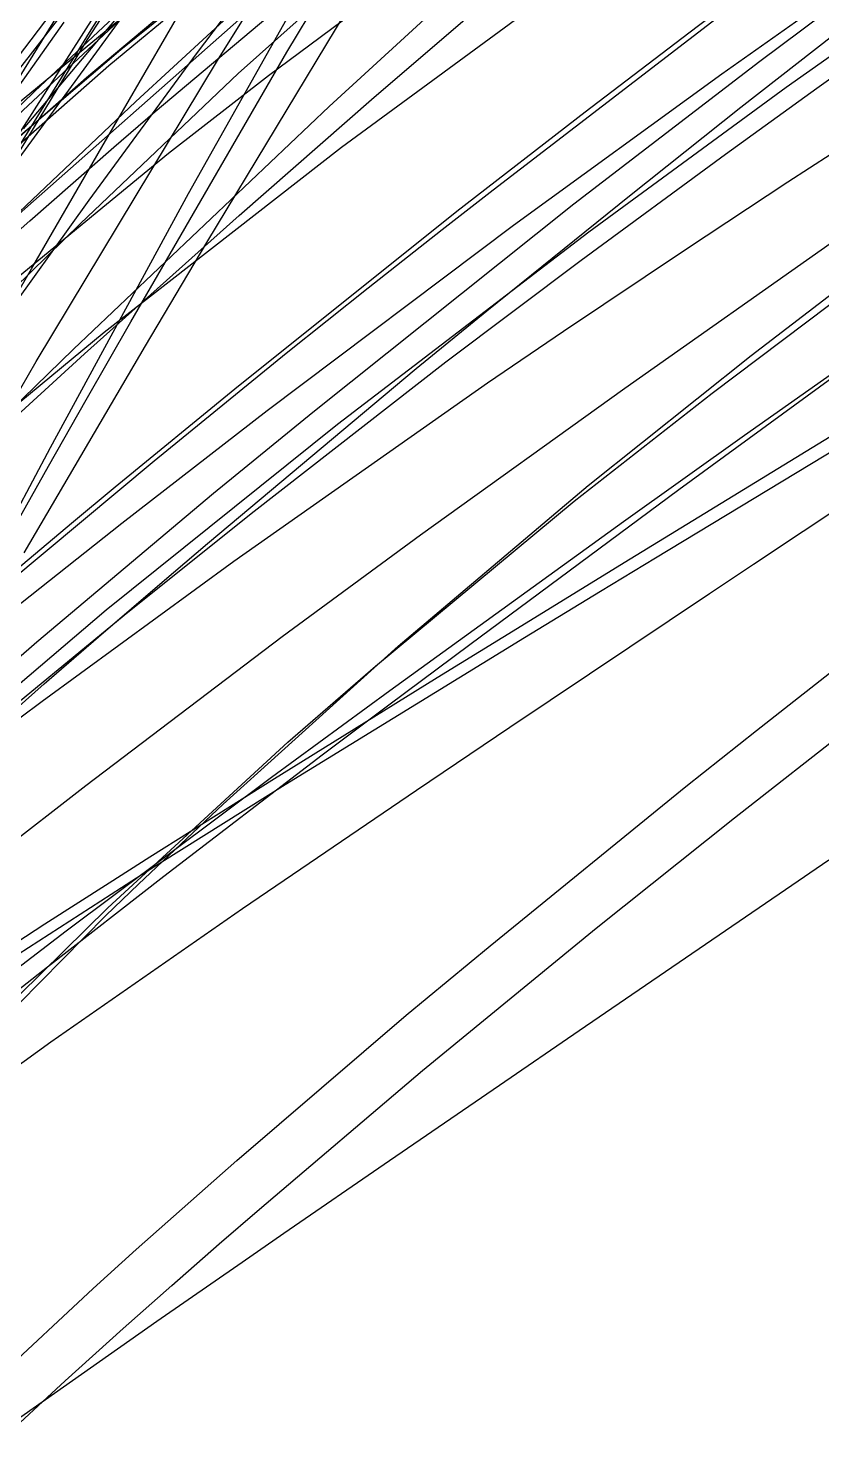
# Model space of a CAD drawing. Header units: metres. Extents: x -233 to 379, y -58 to 1087.
# Drawn here: x 133.2 to 166.8, y 584.2 to 644.5 of the extents above; entities that cross this region are included whole.
import ezdxf

# ---------------------------------------------------------------- set-up
doc = ezdxf.new("R2010")
doc.units = ezdxf.units.M

msp = doc.modelspace()

# ---------------------------------------------------------------- linework, layer by layer
for p, q in [((135.713, 644.017, -1068.868), (143.412, 655.852, -1072.068)), ((140.332, 643.405, -1064.895), (150.073, 656.28, -1068.092)), ((135.876, 644.431, -1065.784), (142.07, 654.103, -1068.295)), ((137.123, 643.597, -1011.811), (148.6, 652.808, -1016.719)), ((133.494, 641.824, -1029.756), (144.595, 652.265, -1034.985)), ((145.944, 641.177, -1034.463), (157.908, 652.131, -1040.637)), ((136.33, 639.452, -1047.005), (143.3, 651.534, -1049.34)), ((142.098, 642.578, -1009.497), (151.803, 651.228, -1012.73)), ((138.586, 640.968, -1021.573), (149.868, 650.478, -1026.569)), ((144.16, 643.486, -1063.744), (148.317, 650.407, -1065.689)), ((137.757, 641.387, -1028.431), (147.35, 650.232, -1032.982)), ((135.676, 642.408, -1015.773), (144.107, 649.507, -1018.812)), ((131.057, 637.27, -1047.956), (138.299, 648.593, -1050.111)), ((139.99, 637.498, -1063.093), (146.447, 648.973, -1066.175)), ((147.85, 641.568, -1035.399), (156.415, 648.912, -1039.43)), ((163.385, 641.152, -1036.213), (173.3, 648.907, -1041.669)), ((165.306, 641.995, -1045.852), (175.211, 649.015, -1051.664)), ((130.948, 636.441, -1051.432), (139.541, 648.184, -1054.177)), ((143.378, 642.488, -1007.073), (150.741, 647.986, -1009.927)), ((146.479, 639.456, -1002.648), (158.29, 648.138, -1007.966)), ((126.542, 634.706, -1062.08), (136.572, 647.577, -1064.497)), ((129.761, 637.471, -1047.142), (136.154, 647.776, -1051.898)), ((130.168, 638.411, -1008.461), (140.19, 647.745, -1010.7)), ((131.118, 639.963, -1008.189), (140.586, 647.765, -1011.802)), ((136.619, 642.921, -1016.798), (141.99, 647.36, -1018.756)), ((161.172, 644.303, -1035.533), (164.453, 646.781, -1037.205)), ((162.579, 642.566, -1025.745), (168.832, 647.002, -1029.359)), ((164.19, 643.092, -1037.398), (169.359, 646.976, -1040.135)), ((141.215, 643.133, -1066.336), (143.166, 646.235, -1067.483)), ((152.898, 637.657, -1032.139), (164.079, 646.254, -1037.658)), ((129.749, 639.288, -1055.111), (134.484, 645.53, -1058.004)), ((140.771, 635.425, -1061.87), (146.668, 645.187, -1064.795)), ((131.038, 639.54, -1055.358), (134.735, 644.745, -1057.776)), ((132.509, 638.996, -1064.289), (135.876, 644.431, -1065.784)), ((132.822, 636.63, -1005.936), (142.125, 644.847, -1007.968)), ((133.003, 640.233, -1051.768), (136.951, 644.91, -1052.874)), ((165.369, 637.985, -1030.349), (175.332, 644.46, -1036.496)), ((128, 631.311, -1065.123), (135.713, 644.017, -1068.868)), ((156.787, 640.954, -1033.366), (161.172, 644.303, -1035.533)), ((130.605, 638.032, -1009.355), (137.123, 643.597, -1011.811)), ((135.79, 637.214, -1063.271), (140.332, 643.405, -1064.895)), ((137.549, 632.061, -1060.388), (144.16, 643.486, -1063.744)), ((166.598, 641.956, -1043.794), (168.503, 643.315, -1044.895)), ((126.375, 633.906, -1013.92), (136.619, 642.921, -1016.798)), ((133.55, 630.389, -1061.311), (141.215, 643.133, -1066.336)), ((135.416, 636.225, -1007.719), (142.098, 642.578, -1009.497)), ((153.758, 636.153, -1020.92), (162.579, 642.566, -1025.745)), ((159.16, 639.253, -1034.823), (164.19, 643.092, -1037.398)), ((129.173, 636.698, -1013.838), (135.676, 642.408, -1015.773)), ((139.15, 639.208, -1005.617), (143.378, 642.488, -1007.073)), ((156.945, 635.874, -1041.149), (165.306, 641.995, -1045.852)), ((162.727, 639.164, -1041.596), (166.598, 641.956, -1043.794)), ((131.742, 640.142, -1028.954), (133.494, 641.824, -1029.756)), ((132.292, 636.197, -1025.97), (137.757, 641.387, -1028.431)), ((142.143, 636.566, -1032.895), (147.85, 641.568, -1035.399)), ((135.118, 630.906, -1029.529), (145.944, 641.177, -1034.463)), ((136.83, 639.456, -1020.85), (138.586, 640.968, -1021.573)), ((151.362, 636.743, -1030.798), (156.787, 640.954, -1033.366)), ((158.663, 637.4, -1033.702), (163.385, 641.152, -1036.213)), ((131.107, 632.59, -1003.429), (139.15, 639.208, -1005.617)), ((133.279, 636.345, -1019.48), (136.83, 639.456, -1020.85)), ((133.353, 634.305, -1046.062), (136.33, 639.452, -1047.005)), ((136.429, 631.625, -999.071), (146.479, 639.456, -1002.648)), ((156.307, 637.053, -1033.398), (159.16, 639.253, -1034.823)), ((156.621, 634.672, -1038.249), (162.727, 639.164, -1041.596)), ((162.789, 636.288, -1028.811), (165.369, 637.985, -1030.349)), ((131.244, 630.879, -1061.502), (135.79, 637.214, -1063.271)), ((134.157, 626.74, -1060.043), (139.99, 637.498, -1063.093)), ((150.735, 635.97, -1031.109), (152.898, 637.657, -1032.139)), ((152.624, 632.522, -1030.614), (158.663, 637.4, -1033.702)), ((135.594, 630.702, -1030.242), (142.143, 636.566, -1032.895)), ((141.955, 629.223, -1026.732), (151.362, 636.743, -1030.798)), ((145.253, 628.244, -1028.334), (156.307, 637.053, -1033.398)), ((130.916, 634.245, -1018.624), (133.279, 636.345, -1019.48)), ((132.616, 633.471, -1007.084), (135.416, 636.225, -1007.719)), ((143.326, 628.304, -1015.722), (153.758, 636.153, -1020.92)), ((147.599, 633.5, -1029.657), (150.735, 635.97, -1031.109)), ((161.037, 635.128, -1027.783), (162.789, 636.288, -1028.811)), ((138.17, 631.041, -1060.521), (140.771, 635.425, -1061.87)), ((146.298, 627.736, -1035.592), (156.945, 635.874, -1041.149)), ((158.466, 629.261, -1031.406), (167.405, 635.542, -1036.491)), ((155.879, 631.669, -1024.878), (161.037, 635.128, -1027.783)), ((162.163, 629.048, -1044.386), (169.706, 634.733, -1047.652)), ((129.958, 628.488, -1045.053), (133.353, 634.305, -1046.062)), ((150.896, 630.364, -1035.252), (156.621, 634.672, -1038.249)), ((144.135, 630.737, -1028.11), (147.599, 633.5, -1029.657)), ((163.823, 630.636, -1045.094), (167.741, 633.637, -1046.805)), ((149.639, 630.084, -1029.132), (152.624, 632.522, -1030.614)), ((135.666, 628.762, -1059.384), (137.549, 632.061, -1060.388)), ((128.374, 624.984, -997.02), (136.429, 631.625, -999.071)), ((152.649, 629.476, -1023.13), (155.879, 631.669, -1024.878)), ((163.54, 627.26, -1023.619), (169.767, 631.661, -1027.142)), ((126.789, 622.78, -1026.203), (135.118, 630.906, -1029.529)), ((129.889, 625.493, -1028.128), (135.594, 630.702, -1030.242)), ((133.039, 622.28, -1057.668), (138.17, 631.041, -1060.521)), ((138.533, 626.176, -1025.766), (144.135, 630.737, -1028.11)), ((156.921, 625.132, -1042.361), (163.823, 630.636, -1045.094)), ((160.752, 624.96, -1023.612), (168.576, 630.678, -1028.359)), ((129.01, 622.606, -1058.046), (133.55, 630.389, -1061.311)), ((140.792, 622.671, -1025.054), (149.639, 630.084, -1029.132)), ((142.653, 623.951, -1031.287), (150.896, 630.364, -1035.252)), ((141.907, 621.932, -1018.006), (152.649, 629.476, -1023.13)), ((149.822, 623.039, -1026.893), (158.466, 629.261, -1031.406)), ((134.068, 625.946, -1058.508), (135.666, 628.762, -1059.384)), ((136.893, 625.077, -1024.727), (141.955, 629.223, -1026.732)), ((156.33, 624.473, -1042.081), (162.163, 629.048, -1044.386)), ((137.172, 623.537, -1012.931), (143.326, 628.304, -1015.722)), ((141.05, 624.814, -1026.544), (145.253, 628.244, -1028.334)), ((136.514, 619.868, -1031.073), (146.298, 627.736, -1035.592)), ((158.69, 622.028, -1034.151), (167.852, 627.638, -1038.997)), ((159.774, 622.071, -1036.556), (169.191, 627.77, -1041.159)), ((158.415, 623.609, -1020.885), (163.54, 627.26, -1023.619)), ((127.443, 614.136, -1056.125), (134.157, 626.74, -1060.043)), ((128.64, 616.331, -1055.302), (134.068, 625.946, -1058.508)), ((132.389, 621.034, -1023.443), (138.533, 626.176, -1025.766)), ((135.033, 623.536, -1024.023), (136.893, 625.077, -1024.727)), ((148.877, 618.333, -1039.696), (156.921, 625.132, -1042.361)), ((133.572, 618.514, -1023.701), (141.05, 624.814, -1026.544)), ((147.916, 617.486, -1039.256), (156.33, 624.473, -1042.081)), ((151.907, 618.408, -1018.716), (160.752, 624.96, -1023.612)), ((163.916, 621.802, -1035.261), (168.175, 624.64, -1037.654)), ((138.605, 620.723, -1029.481), (142.653, 623.951, -1031.287)), ((131.026, 620.162, -1022.611), (135.033, 623.536, -1024.023)), ((132.544, 619.869, -1011.01), (137.172, 623.537, -1012.931)), ((148.52, 616.453, -1016.251), (158.415, 623.609, -1020.885)), ((138.876, 621.044, -1024.21), (140.792, 622.671, -1025.054)), ((143.966, 618.734, -1024.089), (149.822, 623.039, -1026.893)), ((153.297, 618.716, -1031.452), (158.69, 622.028, -1034.151)), ((157.442, 620.657, -1035.461), (159.774, 622.071, -1036.556)), ((133.791, 616.005, -1014.775), (141.907, 621.932, -1018.006)), ((162.05, 620.558, -1034.231), (163.916, 621.802, -1035.261)), ((136.18, 618.73, -1023.063), (138.876, 621.044, -1024.21)), ((137.429, 619.776, -1028.974), (138.605, 620.723, -1029.481)), ((153.603, 614.899, -1029.873), (162.05, 620.558, -1034.231)), ((154.222, 618.702, -1033.998), (157.442, 620.657, -1035.461)), ((127.93, 612.579, -1027.786), (136.514, 619.868, -1031.073)), ((132.883, 616.037, -1027.162), (137.429, 619.776, -1028.974)), ((164.042, 614.764, -1031.374), (170.056, 619.482, -1033.933)), ((128.241, 613.877, -1021.939), (133.572, 618.514, -1023.701)), ((133.876, 616.733, -1022.122), (136.18, 618.73, -1023.063)), ((135.648, 612.439, -1020.635), (143.966, 618.734, -1024.089)), ((144.092, 612.469, -1029.946), (154.222, 618.702, -1033.998)), ((148.474, 615.842, -1016.939), (151.907, 618.408, -1018.716)), ((150.528, 617.01, -1030.116), (153.297, 618.716, -1031.452)), ((163.106, 611.067, -1030.046), (172.51, 618.422, -1033.841)), ((141.468, 611.645, -1037.848), (148.877, 618.333, -1039.696)), ((144.198, 614.272, -1038.175), (147.916, 617.486, -1039.256)), ((127.792, 611.324, -1019.888), (133.876, 616.733, -1022.122)), ((143.518, 612.653, -1026.997), (150.528, 617.01, -1030.116)), ((130.793, 613.769, -1013.717), (133.791, 616.005, -1014.775)), ((143.511, 612.784, -1014.19), (148.52, 616.453, -1016.251)), ((145.659, 613.724, -1015.553), (148.474, 615.842, -1016.939)), ((149.642, 612.231, -1027.952), (153.603, 614.899, -1029.873)), ((136.575, 607.254, -1036.549), (144.198, 614.272, -1038.175)), ((161.057, 612.396, -1030.179), (164.042, 614.764, -1031.374)), ((138.948, 608.595, -1012.638), (145.659, 613.724, -1015.553)), ((130.695, 608.593, -1018.866), (135.648, 612.439, -1020.635)), ((134.82, 606.277, -1011.388), (143.511, 612.784, -1014.19)), ((138.033, 608.672, -1027.864), (144.092, 612.469, -1029.946)), ((141.768, 611.558, -1026.256), (143.518, 612.653, -1026.997)), ((152.762, 605.649, -1027.331), (161.057, 612.396, -1030.179)), ((142.282, 607.22, -1024.746), (149.642, 612.231, -1027.952)), ((137.874, 608.256, -1037.167), (141.468, 611.645, -1037.848)), ((138.363, 609.413, -1024.898), (141.768, 611.558, -1026.256)), ((157.26, 606.398, -1027.997), (163.106, 611.067, -1030.046)), ((136.632, 608.316, -1024.24), (138.363, 609.413, -1024.898)), ((165.276, 608.032, -1036.909), (167.113, 609.288, -1037.711)), ((131.715, 604.613, -1026.087), (138.033, 608.672, -1027.864)), ((133.913, 606.577, -1023.271), (136.632, 608.316, -1024.24)), ((134.023, 604.761, -1010.818), (138.948, 608.595, -1012.638)), ((136.5, 606.933, -1036.946), (137.874, 608.256, -1037.167)), ((158.502, 603.402, -1034.122), (165.276, 608.032, -1036.909)), ((130.799, 601.568, -1035.844), (136.575, 607.254, -1036.549)), ((134.167, 601.573, -1021.837), (142.282, 607.22, -1024.746)), ((129.847, 603.936, -1021.986), (133.913, 606.577, -1023.271)), ((130.823, 601.184, -1036.479), (136.5, 606.933, -1036.946)), ((149.899, 600.359, -1025.919), (157.26, 606.398, -1027.997)), ((131.29, 603.59, -1010.48), (134.82, 606.277, -1011.388)), ((149.211, 602.703, -1026.274), (152.762, 605.649, -1027.331)), ((131.02, 602.388, -1009.854), (134.023, 604.761, -1010.818)), ((156.529, 602.053, -1033.34), (158.502, 603.402, -1034.122)), ((142.047, 596.557, -1024.678), (149.211, 602.703, -1026.274)), ((127.62, 596.884, -1020.058), (134.167, 601.573, -1021.837)), ((153.165, 599.751, -1032.061), (156.529, 602.053, -1033.34)), ((142.998, 594.497, -1024.558), (149.899, 600.359, -1025.919)), ((148.507, 596.555, -1030.406), (153.165, 599.751, -1032.061)), ((137.781, 592.782, -1024.033), (142.047, 596.557, -1024.678)), ((144.032, 593.472, -1028.948), (148.507, 596.555, -1030.406)), ((141.299, 593.03, -1024.294), (142.998, 594.497, -1024.558)), ((142.265, 592.252, -1028.404), (144.032, 593.472, -1028.948)), ((135.956, 591.138, -1023.83), (137.781, 592.782, -1024.033)), ((139.284, 591.268, -1024.04), (141.299, 593.03, -1024.294)), ((138.655, 589.746, -1027.38), (142.265, 592.252, -1028.404)), ((137.223, 589.441, -1023.85), (139.284, 591.268, -1024.04)), ((130.976, 586.497, -1023.671), (135.956, 591.138, -1023.83)), ((132.278, 585.267, -1025.898), (138.655, 589.746, -1027.38)), ((134.769, 587.23, -1023.725), (137.223, 589.441, -1023.85)), ((131.437, 584.15, -1023.757), (134.769, 587.23, -1023.725))]:
    msp.add_line(p, q)

doc.saveas('drawing.dxf')
